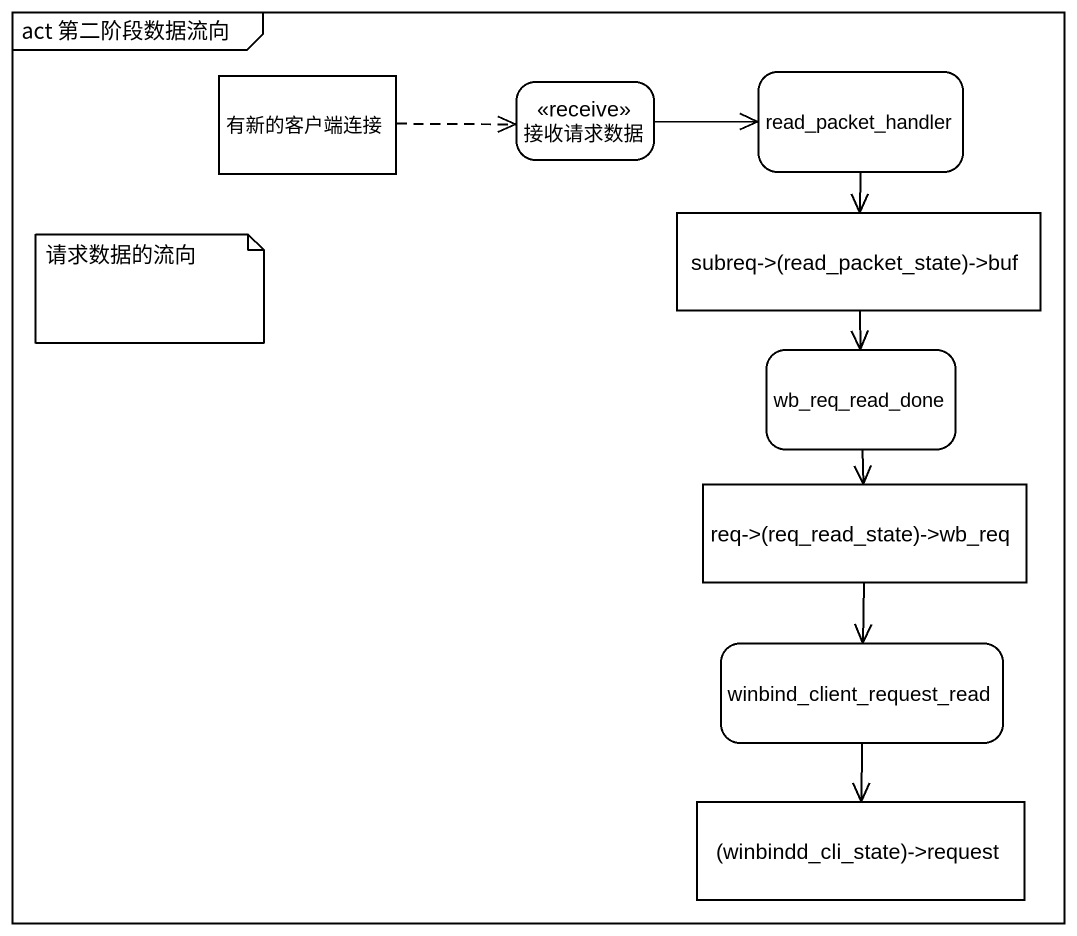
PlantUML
@startuml
mainframe act 第二阶段数据流向
hide empty description
state 有新的客户端连接 <<object>>
state 接收请求数据 <<receive>>
state read_packet_handler
state "subreq->(read_packet_state)->buf" as subreq_read_packet_state_buf <<object>>
state wb_req_read_done
state "req->(req_read_state)->wb_req" as req_req_read_state_wb_req <<object>>
state winbind_client_request_read
state "(winbindd_cli_state)->request" as winbindd_cli_state_request <<object>>
有新的客户端连接 -right[dashed]-> 接收请求数据
接收请求数据 -right-> read_packet_handler
read_packet_handler --> subreq_read_packet_state_buf
subreq_read_packet_state_buf --> wb_req_read_done
wb_req_read_done --> req_req_read_state_wb_req
req_req_read_state_wb_req --> winbind_client_request_read
winbind_client_request_read --> winbindd_cli_state_request
note as N1
  请求数据的流向
end note
@enduml
